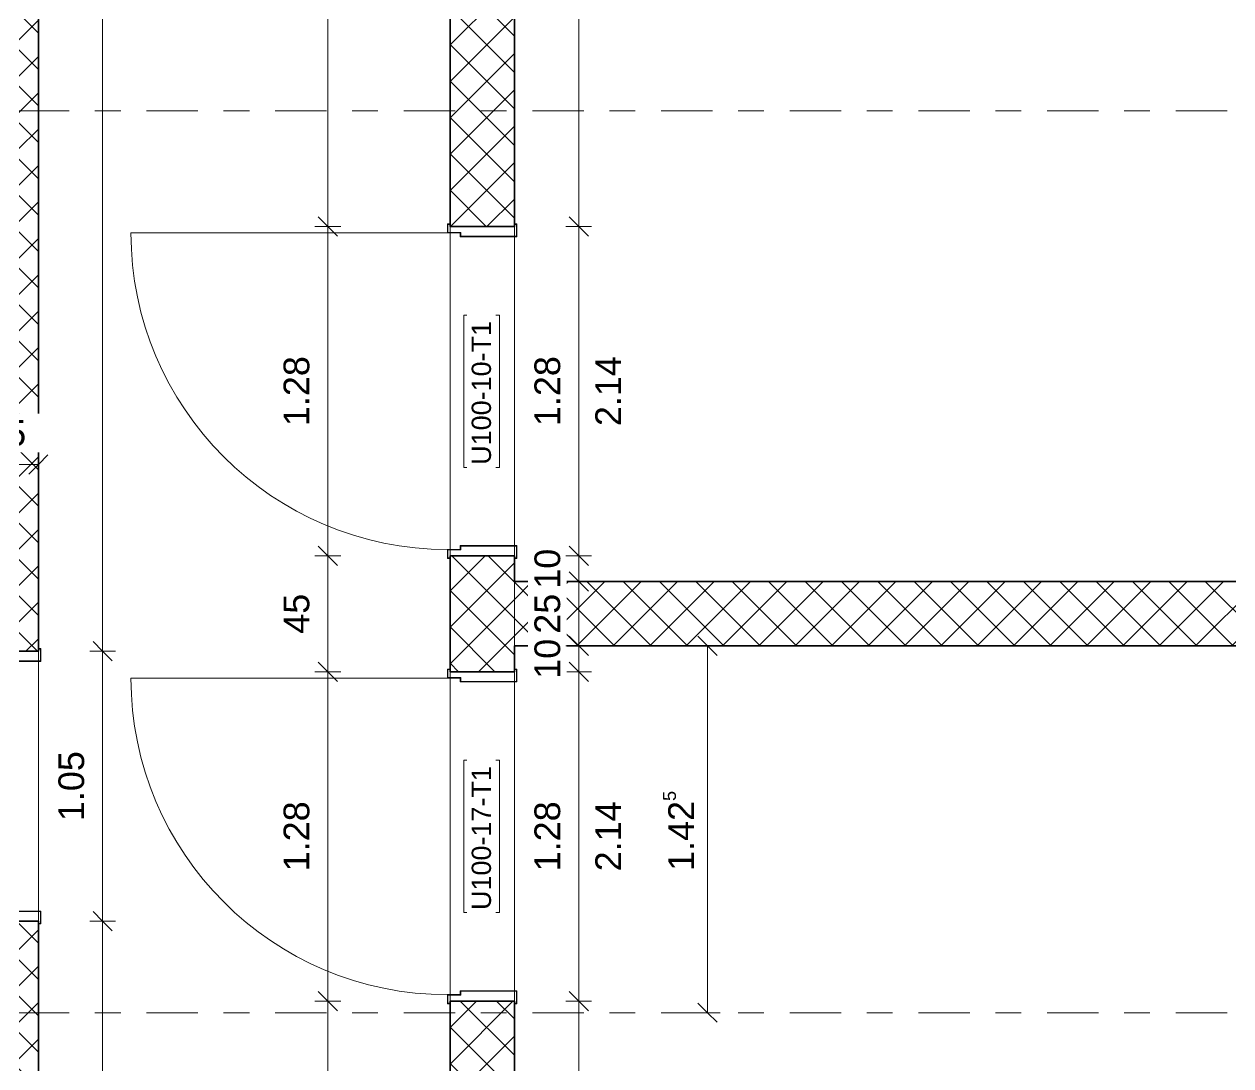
# Model space of a CAD drawing. Header units: metres. Extents: x -86 to 44, y -23 to 39.
# Drawn here: x 16.517 to 21.207, y 16.185 to 20.233 of the extents above; entities that cross this region are included whole.
import ezdxf

# ---------------------------------------------------------------- set-up
doc = ezdxf.new("R2010")
doc.units = ezdxf.units.M
doc.linetypes.add('_Rasterlinie_', pattern=[0.375, 0.2, -0.05, 0.075, -0.05])
doc.linetypes.add('Grundrissdarstellung Sturz', pattern=[0.25, 0.15, -0.05, 0, -0.05])
for name, color, linetype, lineweight in [('A-____-____-DIMS', 7, 'Continuous', 5), ('A-____-____-DIMS-50', 7, 'Continuous', 5), ('A-DOOR-____-IDEN', 7, 'Continuous', 5), ('A-DOOR-____-OTLN', 7, 'Continuous', 9), ('A-DOOR-FRAM-MCUT', 7, 'Continuous', 9), ('A-DOOR-OPNG-OTLN', 7, 'Continuous', 9), ('A-FLOR-____-OTLN', 7, 'Continuous', 9), ('A-WALL-____-MCUT', 7, 'Continuous', 35), ('A-WALL-____-PATT', 7, 'Continuous', 35), ('S-GRID-____-OTLN', 7, 'Continuous', 5)]:
    doc.layers.add(name, color=color, linetype=linetype, lineweight=lineweight)
doc.styles.add('Arial_1', font='arial.ttf', dxfattribs={"height": 0.1})
doc.styles.add('Arial_2', font='arial.ttf', dxfattribs={"height": 0.075})
doc.dimstyles.new('Arial_2_00mm_fein', dxfattribs={"dimscale": 0.3048, "dimtxt": 0.102026, "dimasz": 0.246063, "dimexe": 0.164042, "dimexo": 0.0625, "dimgap": 0.123031, "dimtad": 1, "dimdec": 1, "dimlfac": 100, "dimrnd": 0.5, "dimdsep": 46, "dimtxsty": 'Arial_1', "dimblk1": 'OBLIQUE', "dimblk2": 'OBLIQUE', "dimsah": 1, "dimcen": 0.09, "dimazin": 0, "dimtfac": 1, "dimtdec": 4, "dimtix": 1, "dimtmove": 0, "dimatfit": 3, "dimfxl": 0.164042, "dimfxlon": 1, "dimtvp": 1, "dimtfill": 1, "dimtolj": 1, "dimtzin": 0, "dimarcsym": 2})
doc.dimstyles.new('Arial_2_00mm_fein_2', dxfattribs={"dimscale": 0.3048, "dimtxt": 0.102026, "dimasz": 0.246063, "dimexe": 0.164042, "dimexo": 0.0625, "dimgap": 0.123031, "dimtad": 1, "dimrnd": 0.005, "dimzin": 0, "dimdsep": 46, "dimtxsty": 'Arial_1', "dimblk1": 'OBLIQUE', "dimblk2": 'OBLIQUE', "dimsah": 1, "dimcen": 0.09, "dimazin": 0, "dimtfac": 1, "dimtdec": 4, "dimtix": 1, "dimtmove": 0, "dimatfit": 3, "dimfxl": 0.164042, "dimfxlon": 1, "dimtvp": 1, "dimtfill": 1, "dimtolj": 1, "dimtzin": 0, "dimarcsym": 2})
doc.dimstyles.new('SUB_Rohbau_fein', dxfattribs={"dimscale": 0.3048, "dimtxt": 0.102026, "dimasz": 0.246063, "dimexe": 0.164042, "dimexo": 0.0625, "dimgap": 0.123031, "dimtad": 1, "dimdec": 1, "dimlfac": 100, "dimrnd": 0.5, "dimdsep": 46, "dimtxsty": 'Arial_1', "dimblk1": 'OBLIQUE', "dimblk2": 'OBLIQUE', "dimsah": 1, "dimcen": 0.09, "dimazin": 0, "dimtfac": 1, "dimtdec": 4, "dimtix": 1, "dimtmove": 0, "dimatfit": 3, "dimfxl": 0.164042, "dimfxlon": 1, "dimtvp": 1, "dimtfill": 1, "dimtolj": 1, "dimtzin": 0, "dimarcsym": 2})
doc.dimstyles.new('SUB_Rohbau_fein_1', dxfattribs={"dimscale": 0.3048, "dimtxt": 0.102026, "dimasz": 0.246063, "dimexe": 0.164042, "dimexo": 0.0625, "dimgap": 0.123031, "dimtad": 1, "dimrnd": 0.005, "dimzin": 0, "dimdsep": 46, "dimtxsty": 'Arial_1', "dimblk1": 'OBLIQUE', "dimblk2": 'OBLIQUE', "dimsah": 1, "dimcen": 0.09, "dimazin": 0, "dimtfac": 1, "dimtdec": 4, "dimtix": 1, "dimtmove": 0, "dimatfit": 3, "dimfxl": 0.164042, "dimfxlon": 1, "dimtvp": 1, "dimtfill": 1, "dimtolj": 1, "dimtzin": 0, "dimarcsym": 2})
doc.dimstyles.new('SUB_Rohbau_fein_9', dxfattribs={"dimscale": 0.3048, "dimtxt": 0.102026, "dimasz": 0.246063, "dimexe": 0.164042, "dimexo": 0.0625, "dimgap": 0.123031, "dimtad": 1, "dimrnd": 0.005, "dimzin": 0, "dimdsep": 46, "dimtxsty": 'Arial_1', "dimblk1": 'OBLIQUE', "dimblk2": 'OBLIQUE', "dimsah": 1, "dimcen": 0.09, "dimazin": 0, "dimtfac": 1, "dimtdec": 4, "dimtix": 1, "dimtmove": 0, "dimatfit": 3, "dimfxl": 0.164042, "dimfxlon": 1, "dimtvp": 1, "dimtfill": 1, "dimtolj": 1, "dimtzin": 0, "dimarcsym": 2})
pattern_1 = [(45, (0, 0), (-0.07071068, 0.07071068), []), (135, (0, 0), (-0.07071068, -0.07071068), [])]

# ---------------------------------------------------------------- blocks, each defined once
blk = doc.blocks.new('TU DF 1 - Stahlzarge - stumpf einschlagend - ML - 1050 x 2140 - E30-selbstschliessend-31610304--01_UG_OK_FFB_AF')
at = {"layer": 'A-DOOR-____-OTLN', "linetype": 'Grundrissdarstellung Sturz'}
for p, q in [((-0.525, 0.125), (0.525, 0.125)), ((-0.525, -0.125), (0.525, -0.125))]:
    blk.add_line(p, q, dxfattribs=at)
at = {"layer": 'A-DOOR-FRAM-MCUT'}
for p, q in [((-0.535, 0.135), (-0.485, 0.135)), ((-0.535, 0.125), (-0.535, 0.135)), ((-0.533, 0.125), (-0.535, 0.125)), ((-0.533, 0.133), (-0.533, 0.125)), ((-0.487, 0.133), (-0.533, 0.133)), ((-0.487, -0.083), (-0.487, 0.133)), ((-0.485, 0.135), (-0.485, -0.085)), ((0.485, 0.135), (0.535, 0.135)), ((0.485, -0.085), (0.485, 0.135)), ((0.487, 0.133), (0.487, -0.083)), ((0.533, 0.133), (0.487, 0.133)), ((0.533, 0.125), (0.533, 0.133)), ((0.535, 0.125), (0.533, 0.125)), ((0.535, 0.135), (0.535, 0.125)), ((-0.502, -0.083), (-0.487, -0.083)), ((-0.502, -0.133), (-0.502, -0.083)), ((-0.5, -0.085), (-0.5, -0.135)), ((-0.485, -0.085), (-0.5, -0.085)), ((0.5, -0.085), (0.485, -0.085)), ((0.487, -0.083), (0.502, -0.083)), ((0.5, -0.135), (0.5, -0.085)), ((0.502, -0.083), (0.502, -0.133)), ((-0.535, -0.125), (-0.533, -0.125)), ((-0.535, -0.135), (-0.535, -0.125)), ((-0.5, -0.135), (-0.535, -0.135)), ((-0.533, -0.125), (-0.533, -0.133)), ((-0.533, -0.133), (-0.502, -0.133)), ((0.535, -0.135), (0.5, -0.135)), ((0.502, -0.133), (0.533, -0.133)), ((0.533, -0.125), (0.535, -0.125)), ((0.533, -0.133), (0.533, -0.125)), ((0.535, -0.125), (0.535, -0.135))]:
    blk.add_line(p, q, dxfattribs=at)
at = {"layer": 'A-DOOR-OPNG-OTLN'}
blk.add_line((0.5, -0.135), (0.5, -1.135), dxfattribs=at)
blk.add_arc((0.5, -0.135), 1, 180, 270, dxfattribs=at)
blk = doc.blocks.new('TU DF 1 - Stahlzarge - stumpf einschlagend - ML - 1280 x 2140 - EI30-31636227--01_UG_OK_FFB_AF')
at = {"layer": 'A-DOOR-FRAM-MCUT'}
for p, q in [((-0.615, 0.135), (-0.65, 0.135)), ((-0.65, 0.135), (-0.65, 0.125)), ((-0.65, 0.125), (-0.648, 0.125)), ((-0.648, 0.125), (-0.648, 0.133)), ((-0.648, 0.133), (-0.617, 0.133)), ((-0.617, 0.133), (-0.617, 0.083)), ((-0.615, 0.085), (-0.615, 0.135)), ((0.65, 0.135), (0.615, 0.135)), ((0.615, 0.135), (0.615, 0.085)), ((0.617, 0.083), (0.617, 0.133)), ((0.617, 0.133), (0.648, 0.133)), ((0.648, 0.133), (0.648, 0.125)), ((0.648, 0.125), (0.65, 0.125)), ((0.65, 0.125), (0.65, 0.135)), ((-0.617, 0.083), (-0.602, 0.083)), ((-0.6, 0.085), (-0.615, 0.085)), ((-0.602, 0.083), (-0.602, -0.133)), ((-0.6, -0.135), (-0.6, 0.085)), ((0.615, 0.085), (0.6, 0.085)), ((0.6, 0.085), (0.6, -0.135)), ((0.602, -0.133), (0.602, 0.083)), ((0.602, 0.083), (0.617, 0.083)), ((-0.648, -0.125), (-0.65, -0.125)), ((-0.65, -0.125), (-0.65, -0.135)), ((-0.65, -0.135), (-0.6, -0.135)), ((-0.648, -0.133), (-0.648, -0.125)), ((-0.602, -0.133), (-0.648, -0.133)), ((0.6, -0.135), (0.65, -0.135)), ((0.648, -0.133), (0.602, -0.133)), ((0.65, -0.125), (0.648, -0.125)), ((0.648, -0.125), (0.648, -0.133)), ((0.65, -0.135), (0.65, -0.125))]:
    blk.add_line(p, q, dxfattribs=at)
at = {"layer": 'A-DOOR-OPNG-OTLN'}
blk.add_line((0.615, 0.135), (0.615, 1.365), dxfattribs=at)
blk.add_arc((0.615, 0.135), 1.23, 90, 180, dxfattribs=at)
blk = doc.blocks.new('DIMBLOCK282--01_UG_OK_FFB_AF')
at = {"layer": 'A-____-____-DIMS-50'}
for p, q in [((16.322, 18.5221), (16.322, 18.5721)), ((16.572, 18.5221), (16.572, 18.5721)), ((16.322, 18.5221), (16.3595, 18.5596)), ((16.572, 18.5221), (16.6095, 18.5596)), ((16.322, 18.5221), (16.2845, 18.4846)), ((16.322, 18.5221), (16.572, 18.5221)), ((16.322, 18.5221), (16.322, 18.4721)), ((16.572, 18.5221), (16.5345, 18.4846)), ((16.572, 18.5221), (16.572, 18.4721))]:
    blk.add_line(p, q, dxfattribs=at)
at = {"layer": 'A-____-____-DIMS-50', "color": 0, "insert": (16.3694, 18.6942), "char_height": 0.1, "width": 0.186088, "attachment_point": 1, "line_spacing_factor": 0.941778, "style": 'Arial_1', "bg_fill": 3, "box_fill_scale": 1.25, "bg_fill_color": 256, "bg_fill_true_color": 13158600, "bg_fill_transparency": 0}
blk.add_mtext('25', dxfattribs=at)
blk = doc.blocks.new('_Oblique')
at = {"color": 0, "linetype": 'ByBlock', "lineweight": -2}
blk.add_line((-0.5, -0.5), (0.5, 0.5), dxfattribs=at)
blk = doc.blocks.new('DIMBLOCK373--01_UG_OK_FFB_AF')
at = {"layer": 'A-____-____-DIMS-50'}
for p, q in [((18.672, 16.4366), (18.6345, 16.4741)), ((18.672, 16.4366), (18.622, 16.4366)), ((18.672, 11.2166), (18.672, 16.4366)), ((18.672, 16.4366), (18.7095, 16.3991)), ((18.672, 16.4366), (18.722, 16.4366)), ((18.672, 11.2166), (18.622, 11.2166)), ((18.672, 11.2166), (18.6345, 11.2541)), ((18.672, 11.2166), (18.7095, 11.1791)), ((18.672, 11.2166), (18.722, 11.2166))]:
    blk.add_line(p, q, dxfattribs=at)
at = {"layer": 'A-____-____-DIMS-50', "color": 0, "insert": (18.5, 13.6909), "char_height": 0.1, "width": 0.325653, "attachment_point": 1, "rotation": 90, "line_spacing_factor": 0.941778, "style": 'Arial_1', "bg_fill": 3, "box_fill_scale": 1.25, "bg_fill_color": 256, "bg_fill_true_color": 13158600, "bg_fill_transparency": 0}
blk.add_mtext('5.22', dxfattribs=at)
blk = doc.blocks.new('DIMBLOCK374--01_UG_OK_FFB_AF')
at = {"layer": 'A-____-____-DIMS-50'}
for p, q in [((18.672, 17.7166), (18.6345, 17.7541)), ((18.672, 17.7166), (18.622, 17.7166)), ((18.672, 16.4366), (18.672, 17.7166)), ((18.672, 17.7166), (18.7095, 17.6791)), ((18.672, 17.7166), (18.722, 17.7166)), ((18.672, 16.4366), (18.6345, 16.4741)), ((18.672, 16.4366), (18.622, 16.4366)), ((18.672, 16.4366), (18.7095, 16.3991)), ((18.672, 16.4366), (18.722, 16.4366))]:
    blk.add_line(p, q, dxfattribs=at)
at = {"layer": 'A-____-____-DIMS-50', "color": 0, "char_height": 0.1, "width": 0.325653, "attachment_point": 1, "rotation": 90, "line_spacing_factor": 0.941778, "style": 'Arial_1', "bg_fill": 3, "box_fill_scale": 1.25, "bg_fill_color": 256, "bg_fill_true_color": 13158600, "bg_fill_transparency": 0}
for s, insert in [('1.28', (18.5, 16.9409)), ('2.14', (18.7366, 16.9409))]:
    blk.add_mtext(s, dxfattribs=dict(at, insert=insert))
blk = doc.blocks.new('DIMBLOCK375--01_UG_OK_FFB_AF')
at = {"layer": 'A-____-____-DIMS-50'}
for p, q in [((18.672, 17.8166), (18.6345, 17.8541)), ((18.672, 17.8166), (18.622, 17.8166)), ((18.672, 17.7166), (18.672, 17.8166)), ((18.672, 17.8166), (18.7095, 17.7791)), ((18.672, 17.8166), (18.722, 17.8166)), ((18.672, 17.7166), (18.6345, 17.7541)), ((18.672, 17.7166), (18.622, 17.7166)), ((18.672, 17.7166), (18.7095, 17.6791)), ((18.672, 17.7166), (18.722, 17.7166))]:
    blk.add_line(p, q, dxfattribs=at)
at = {"layer": 'A-____-____-DIMS-50', "color": 0, "insert": (18.5, 17.689), "char_height": 0.1, "width": 0.186088, "attachment_point": 1, "rotation": 90, "line_spacing_factor": 0.941778, "style": 'Arial_1', "bg_fill": 3, "box_fill_scale": 1.25, "bg_fill_color": 256, "bg_fill_true_color": 13158600, "bg_fill_transparency": 0}
blk.add_mtext('10', dxfattribs=at)
blk = doc.blocks.new('DIMBLOCK376--01_UG_OK_FFB_AF')
at = {"layer": 'A-____-____-DIMS-50'}
for p, q in [((18.672, 18.0666), (18.6345, 18.1041)), ((18.672, 18.0666), (18.622, 18.0666)), ((18.672, 17.8166), (18.672, 18.0666)), ((18.672, 18.0666), (18.7095, 18.0291)), ((18.672, 18.0666), (18.722, 18.0666)), ((18.672, 17.8166), (18.6345, 17.8541)), ((18.672, 17.8166), (18.622, 17.8166)), ((18.672, 17.8166), (18.7095, 17.7791)), ((18.672, 17.8166), (18.722, 17.8166))]:
    blk.add_line(p, q, dxfattribs=at)
at = {"layer": 'A-____-____-DIMS-50', "color": 0, "insert": (18.5, 17.864), "char_height": 0.1, "width": 0.186088, "attachment_point": 1, "rotation": 90, "line_spacing_factor": 0.941778, "style": 'Arial_1', "bg_fill": 3, "box_fill_scale": 1.25, "bg_fill_color": 256, "bg_fill_true_color": 13158600, "bg_fill_transparency": 0}
blk.add_mtext('25', dxfattribs=at)
blk = doc.blocks.new('DIMBLOCK377--01_UG_OK_FFB_AF')
at = {"layer": 'A-____-____-DIMS-50'}
for p, q in [((18.672, 18.1666), (18.6345, 18.2041)), ((18.672, 18.1666), (18.622, 18.1666)), ((18.672, 18.0666), (18.672, 18.1666)), ((18.672, 18.1666), (18.7095, 18.1291)), ((18.672, 18.1666), (18.722, 18.1666)), ((18.672, 18.0666), (18.6345, 18.1041)), ((18.672, 18.0666), (18.622, 18.0666)), ((18.672, 18.0666), (18.7095, 18.0291)), ((18.672, 18.0666), (18.722, 18.0666))]:
    blk.add_line(p, q, dxfattribs=at)
at = {"layer": 'A-____-____-DIMS-50', "color": 0, "insert": (18.5, 18.039), "char_height": 0.1, "width": 0.186088, "attachment_point": 1, "rotation": 90, "line_spacing_factor": 0.941778, "style": 'Arial_1', "bg_fill": 3, "box_fill_scale": 1.25, "bg_fill_color": 256, "bg_fill_true_color": 13158600, "bg_fill_transparency": 0}
blk.add_mtext('10', dxfattribs=at)
blk = doc.blocks.new('DIMBLOCK378--01_UG_OK_FFB_AF')
at = {"layer": 'A-____-____-DIMS-50'}
for p, q in [((18.672, 19.4466), (18.6345, 19.4841)), ((18.672, 19.4466), (18.622, 19.4466)), ((18.672, 18.1666), (18.672, 19.4466)), ((18.672, 19.4466), (18.7095, 19.4091)), ((18.672, 19.4466), (18.722, 19.4466)), ((18.672, 18.1666), (18.6345, 18.2041)), ((18.672, 18.1666), (18.622, 18.1666)), ((18.672, 18.1666), (18.7095, 18.1291)), ((18.672, 18.1666), (18.722, 18.1666))]:
    blk.add_line(p, q, dxfattribs=at)
at = {"layer": 'A-____-____-DIMS-50', "color": 0, "char_height": 0.1, "width": 0.325653, "attachment_point": 1, "rotation": 90, "line_spacing_factor": 0.941778, "style": 'Arial_1', "bg_fill": 3, "box_fill_scale": 1.25, "bg_fill_color": 256, "bg_fill_true_color": 13158600, "bg_fill_transparency": 0}
for s, insert in [('1.28', (18.5, 18.6709)), ('2.14', (18.7366, 18.6709))]:
    blk.add_mtext(s, dxfattribs=dict(at, insert=insert))
blk = doc.blocks.new('DIMBLOCK379--01_UG_OK_FFB_AF')
at = {"layer": 'A-____-____-DIMS-50'}
for p, q in [((18.672, 23.2866), (18.6345, 23.3241)), ((18.672, 23.2866), (18.622, 23.2866)), ((18.672, 19.4466), (18.672, 23.2866)), ((18.672, 23.2866), (18.7095, 23.2491)), ((18.672, 23.2866), (18.722, 23.2866)), ((18.672, 19.4466), (18.6345, 19.4841)), ((18.672, 19.4466), (18.622, 19.4466)), ((18.672, 19.4466), (18.7095, 19.4091)), ((18.672, 19.4466), (18.722, 19.4466))]:
    blk.add_line(p, q, dxfattribs=at)
at = {"layer": 'A-____-____-DIMS-50', "color": 0, "insert": (18.5, 21.2309), "char_height": 0.1, "width": 0.325653, "attachment_point": 1, "rotation": 90, "line_spacing_factor": 0.941778, "style": 'Arial_1', "bg_fill": 3, "box_fill_scale": 1.25, "bg_fill_color": 256, "bg_fill_true_color": 13158600, "bg_fill_transparency": 0}
blk.add_mtext('3.84', dxfattribs=at)
blk = doc.blocks.new('DIMBLOCK390--01_UG_OK_FFB_AF')
at = {"layer": 'A-____-____-DIMS-50'}
for p, q in [((17.697, 16.4366), (17.6595, 16.4741)), ((17.697, 16.4366), (17.647, 16.4366)), ((17.697, 10.8666), (17.697, 16.4366)), ((17.697, 16.4366), (17.7345, 16.3991)), ((17.697, 16.4366), (17.747, 16.4366)), ((17.697, 10.8666), (17.6595, 10.9041)), ((17.697, 10.8666), (17.647, 10.8666)), ((17.697, 10.8666), (17.7345, 10.8291)), ((17.697, 10.8666), (17.747, 10.8666))]:
    blk.add_line(p, q, dxfattribs=at)
at = {"layer": 'A-____-____-DIMS-50', "color": 0, "insert": (17.525, 13.5159), "char_height": 0.1, "width": 0.325653, "attachment_point": 1, "rotation": 90, "line_spacing_factor": 0.941778, "style": 'Arial_1', "bg_fill": 3, "box_fill_scale": 1.25, "bg_fill_color": 256, "bg_fill_true_color": 13158600, "bg_fill_transparency": 0}
blk.add_mtext('5.57', dxfattribs=at)
blk = doc.blocks.new('DIMBLOCK391--01_UG_OK_FFB_AF')
at = {"layer": 'A-____-____-DIMS-50'}
for p, q in [((17.697, 17.7166), (17.6595, 17.7541)), ((17.697, 17.7166), (17.647, 17.7166)), ((17.697, 16.4366), (17.697, 17.7166)), ((17.697, 17.7166), (17.7345, 17.6791)), ((17.697, 17.7166), (17.747, 17.7166)), ((17.697, 16.4366), (17.6595, 16.4741)), ((17.697, 16.4366), (17.647, 16.4366)), ((17.697, 16.4366), (17.7345, 16.3991)), ((17.697, 16.4366), (17.747, 16.4366))]:
    blk.add_line(p, q, dxfattribs=at)
at = {"layer": 'A-____-____-DIMS-50', "color": 0, "insert": (17.525, 16.9409), "char_height": 0.1, "width": 0.325653, "attachment_point": 1, "rotation": 90, "line_spacing_factor": 0.941778, "style": 'Arial_1', "bg_fill": 3, "box_fill_scale": 1.25, "bg_fill_color": 256, "bg_fill_true_color": 13158600, "bg_fill_transparency": 0}
blk.add_mtext('1.28', dxfattribs=at)
blk = doc.blocks.new('DIMBLOCK392--01_UG_OK_FFB_AF')
at = {"layer": 'A-____-____-DIMS-50'}
for p, q in [((17.697, 18.1666), (17.6595, 18.2041)), ((17.697, 18.1666), (17.647, 18.1666)), ((17.697, 17.7166), (17.697, 18.1666)), ((17.697, 18.1666), (17.7345, 18.1291)), ((17.697, 18.1666), (17.747, 18.1666)), ((17.697, 17.7166), (17.6595, 17.7541)), ((17.697, 17.7166), (17.647, 17.7166)), ((17.697, 17.7166), (17.7345, 17.6791)), ((17.697, 17.7166), (17.747, 17.7166))]:
    blk.add_line(p, q, dxfattribs=at)
at = {"layer": 'A-____-____-DIMS-50', "color": 0, "insert": (17.525, 17.864), "char_height": 0.1, "width": 0.186088, "attachment_point": 1, "rotation": 90, "line_spacing_factor": 0.941778, "style": 'Arial_1', "bg_fill": 3, "box_fill_scale": 1.25, "bg_fill_color": 256, "bg_fill_true_color": 13158600, "bg_fill_transparency": 0}
blk.add_mtext('45', dxfattribs=at)
blk = doc.blocks.new('DIMBLOCK393--01_UG_OK_FFB_AF')
at = {"layer": 'A-____-____-DIMS-50'}
for p, q in [((17.697, 19.4466), (17.6595, 19.4841)), ((17.697, 19.4466), (17.647, 19.4466)), ((17.697, 18.1666), (17.697, 19.4466)), ((17.697, 19.4466), (17.7345, 19.4091)), ((17.697, 19.4466), (17.747, 19.4466)), ((17.697, 18.1666), (17.6595, 18.2041)), ((17.697, 18.1666), (17.647, 18.1666)), ((17.697, 18.1666), (17.7345, 18.1291)), ((17.697, 18.1666), (17.747, 18.1666))]:
    blk.add_line(p, q, dxfattribs=at)
at = {"layer": 'A-____-____-DIMS-50', "color": 0, "insert": (17.525, 18.6709), "char_height": 0.1, "width": 0.325653, "attachment_point": 1, "rotation": 90, "line_spacing_factor": 0.941778, "style": 'Arial_1', "bg_fill": 3, "box_fill_scale": 1.25, "bg_fill_color": 256, "bg_fill_true_color": 13158600, "bg_fill_transparency": 0}
blk.add_mtext('1.28', dxfattribs=at)
blk = doc.blocks.new('DIMBLOCK394--01_UG_OK_FFB_AF')
at = {"layer": 'A-____-____-DIMS-50'}
for p, q in [((17.697, 23.2866), (17.6595, 23.3241)), ((17.697, 23.2866), (17.647, 23.2866)), ((17.697, 19.4466), (17.697, 23.2866)), ((17.697, 23.2866), (17.7345, 23.2491)), ((17.697, 23.2866), (17.747, 23.2866)), ((17.697, 19.4466), (17.6595, 19.4841)), ((17.697, 19.4466), (17.647, 19.4466)), ((17.697, 19.4466), (17.7345, 19.4091)), ((17.697, 19.4466), (17.747, 19.4466))]:
    blk.add_line(p, q, dxfattribs=at)
at = {"layer": 'A-____-____-DIMS-50', "color": 0, "insert": (17.525, 21.2309), "char_height": 0.1, "width": 0.325653, "attachment_point": 1, "rotation": 90, "line_spacing_factor": 0.941778, "style": 'Arial_1', "bg_fill": 3, "box_fill_scale": 1.25, "bg_fill_color": 256, "bg_fill_true_color": 13158600, "bg_fill_transparency": 0}
blk.add_mtext('3.84', dxfattribs=at)
blk = doc.blocks.new('DIMBLOCK399--01_UG_OK_FFB_AF')
at = {"layer": 'A-____-____-DIMS-50'}
for p, q in [((16.822, 16.7466), (16.772, 16.7466)), ((16.822, 16.7466), (16.7845, 16.7841)), ((16.822, 11.8641), (16.822, 16.7466)), ((16.822, 16.7466), (16.8595, 16.7091)), ((16.822, 16.7466), (16.872, 16.7466)), ((16.822, 11.8641), (16.7845, 11.9016)), ((16.822, 11.8641), (16.772, 11.8641)), ((16.822, 11.8641), (16.8595, 11.8266)), ((16.822, 11.8641), (16.872, 11.8641))]:
    blk.add_line(p, q, dxfattribs=at)
at = {"layer": 'A-____-____-DIMS-50', "color": 0, "insert": (16.65, 14.1436), "char_height": 0.1, "width": 0.388091, "attachment_point": 1, "rotation": 90, "line_spacing_factor": 0.941778, "style": 'Arial_1', "bg_fill": 3, "box_fill_scale": 1.25, "bg_fill_color": 256, "bg_fill_true_color": 13158600, "bg_fill_transparency": 0}
blk.add_mtext('4.88\\A2\\H0.5x;\\S5^  ;\\H2x;', dxfattribs=at)
blk = doc.blocks.new('DIMBLOCK400--01_UG_OK_FFB_AF')
at = {"layer": 'A-____-____-DIMS-50'}
for p, q in [((16.822, 17.7966), (16.7845, 17.8341)), ((16.822, 17.7966), (16.772, 17.7966)), ((16.822, 16.7466), (16.822, 17.7966)), ((16.822, 17.7966), (16.8595, 17.7591)), ((16.822, 17.7966), (16.872, 17.7966)), ((16.822, 16.7466), (16.772, 16.7466)), ((16.822, 16.7466), (16.7845, 16.7841)), ((16.822, 16.7466), (16.8595, 16.7091)), ((16.822, 16.7466), (16.872, 16.7466))]:
    blk.add_line(p, q, dxfattribs=at)
at = {"layer": 'A-____-____-DIMS-50', "color": 0, "insert": (16.65, 17.1359), "char_height": 0.1, "width": 0.325653, "attachment_point": 1, "rotation": 90, "line_spacing_factor": 0.941778, "style": 'Arial_1', "bg_fill": 3, "box_fill_scale": 1.25, "bg_fill_color": 256, "bg_fill_true_color": 13158600, "bg_fill_transparency": 0}
blk.add_mtext('1.05', dxfattribs=at)
blk = doc.blocks.new('DIMBLOCK401--01_UG_OK_FFB_AF')
at = {"layer": 'A-____-____-DIMS-50'}
for p, q in [((16.822, 23.2866), (16.7845, 23.3241)), ((16.822, 23.2866), (16.772, 23.2866)), ((16.822, 17.7966), (16.822, 23.2866)), ((16.822, 23.2866), (16.8595, 23.2491)), ((16.822, 23.2866), (16.872, 23.2866)), ((16.822, 17.7966), (16.7845, 17.8341)), ((16.822, 17.7966), (16.772, 17.7966)), ((16.822, 17.7966), (16.8595, 17.7591)), ((16.822, 17.7966), (16.872, 17.7966))]:
    blk.add_line(p, q, dxfattribs=at)
at = {"layer": 'A-____-____-DIMS-50', "color": 0, "insert": (16.65, 20.4059), "char_height": 0.1, "width": 0.325653, "attachment_point": 1, "rotation": 90, "line_spacing_factor": 0.941778, "style": 'Arial_1', "bg_fill": 3, "box_fill_scale": 1.25, "bg_fill_color": 256, "bg_fill_true_color": 13158600, "bg_fill_transparency": 0}
blk.add_mtext('5.49', dxfattribs=at)
blk = doc.blocks.new('DIMBLOCK2037--01_UG_OK_FFB_AF')
at = {"layer": 'A-____-____-DIMS-50'}
for p, q in [((19.172, 17.8166), (19.1345, 17.8541)), ((19.172, 17.8166), (19.122, 17.8166)), ((19.172, 16.3916), (19.172, 17.8166)), ((19.172, 17.8166), (19.2095, 17.7791)), ((19.172, 17.8166), (19.222, 17.8166)), ((19.172, 16.3916), (19.1345, 16.4291)), ((19.172, 16.3916), (19.122, 16.3916)), ((19.172, 16.3916), (19.2095, 16.3541)), ((19.172, 16.3916), (19.222, 16.3916))]:
    blk.add_line(p, q, dxfattribs=at)
at = {"layer": 'A-____-____-DIMS-50', "color": 0, "insert": (19, 16.9424), "char_height": 0.1, "width": 0.388091, "attachment_point": 1, "rotation": 90, "line_spacing_factor": 0.941778, "style": 'Arial_1', "bg_fill": 3, "box_fill_scale": 1.25, "bg_fill_color": 256, "bg_fill_true_color": 13158600, "bg_fill_transparency": 0}
blk.add_mtext('1.42\\A2\\H0.5x;\\S5^  ;\\H2x;', dxfattribs=at)

msp = doc.modelspace()

# ---------------------------------------------------------------- hatches: boundary and pattern name
at = {"layer": 'A-WALL-____-PATT', "lineweight": 9}
h = msp.add_hatch(dxfattribs=at)
h.set_pattern_fill('FP_1', color=256, style=0, pattern_type=2)
h.set_pattern_definition(pattern_1)
h.paths.add_polyline_path([(18.2388, 11.2166), (18.422, 11.2166), (18.422, 16.4366), (18.172, 16.4366), (18.172, 11.2166)])
h.paths.add_polyline_path([(18.3241, 17.7166), (18.422, 17.7166), (18.422, 18.1666), (18.172, 18.1666), (18.172, 17.7166)])
h.paths.add_polyline_path([(18.172, 19.4466), (18.422, 19.4466), (18.422, 23.2866), (18.172, 23.2866), (18.172, 19.4524)])
h = msp.add_hatch(dxfattribs=at)
h.set_pattern_fill('FP_1', color=256, style=0, pattern_type=2)
h.set_pattern_definition(pattern_1)
h.paths.add_polyline_path([(16.572, 19.7466), (16.572, 23.1608), (16.322, 23.1608), (16.322, 19.7466)])
h = msp.add_hatch(dxfattribs=at)
h.set_pattern_fill('FP_1', color=256, style=0, pattern_type=2)
h.set_pattern_definition(pattern_1)
h.paths.add_polyline_path([(16.572, 7.0516), (16.572, 10.8141), (16.322, 10.8141), (16.322, 7.0516), (16.5224, 7.0516)])
h.paths.add_polyline_path([(16.322, 11.8641), (16.572, 11.8641), (16.572, 16.7466), (16.322, 16.7466), (16.322, 11.9141)])
h.paths.add_polyline_path([(16.572, 17.7966), (16.572, 19.7466), (16.322, 19.7466), (16.322, 17.7966)])
h = msp.add_hatch(dxfattribs=at)
h.set_pattern_fill('FP_1', color=256, style=0, pattern_type=2)
h.set_pattern_definition(pattern_1)
h.paths.add_polyline_path([(25.452, 17.8166), (25.452, 18.0666), (18.422, 18.0666), (18.422, 17.8166), (25.4462, 17.8166)])

# ---------------------------------------------------------------- linework, layer by layer
at = {"layer": 'A-DOOR-____-IDEN', "flags": 128}
for points in [[(18.2252, 18.5105), (18.2252, 19.1025), (18.3642, 19.1025), (18.3642, 18.5105)], [(18.2252, 16.7805), (18.2252, 17.3725), (18.3642, 17.3725), (18.3642, 16.7805)]]:
    msp.add_lwpolyline(points, close=True, dxfattribs=at)
at = {"layer": 'A-FLOR-____-OTLN'}
for p, q in [((18.172, 19.4236), (18.172, 19.4466)), ((18.172, 18.1916), (18.172, 19.4216)), ((18.422, 19.4466), (18.422, 19.4086)), ((18.422, 19.4066), (18.422, 18.2065)), ((18.422, 18.2046), (18.422, 18.1666)), ((18.172, 18.1666), (18.172, 18.1896)), ((16.572, 17.7966), (16.572, 17.7586)), ((16.572, 17.7566), (16.572, 16.7865)), ((18.172, 17.6936), (18.172, 17.7166)), ((18.172, 16.4616), (18.172, 17.6916)), ((18.422, 17.7166), (18.422, 17.6786)), ((18.422, 17.6766), (18.422, 16.4765)), ((16.572, 16.7846), (16.572, 16.7466)), ((18.422, 16.4746), (18.422, 16.4366)), ((18.172, 16.4366), (18.172, 16.4596))]:
    msp.add_line(p, q, dxfattribs=at)
at = {"layer": 'A-WALL-____-MCUT'}
for p, q in [((16.572, 17.7966), (16.572, 23.2866)), ((18.172, 23.2866), (18.172, 19.4466)), ((18.422, 19.4466), (18.422, 23.2866)), ((18.172, 19.4466), (18.422, 19.4466)), ((18.422, 18.1666), (18.172, 18.1666)), ((18.172, 18.1666), (18.172, 17.7166)), ((18.422, 18.0666), (18.422, 18.1666)), ((25.452, 18.0666), (18.422, 18.0666)), ((16.322, 17.7966), (16.572, 17.7966)), ((18.422, 17.8166), (25.452, 17.8166)), ((18.422, 17.7166), (18.422, 17.8166)), ((18.172, 17.7166), (18.422, 17.7166)), ((16.572, 16.7466), (16.322, 16.7466)), ((16.572, 11.8641), (16.572, 16.7466)), ((18.422, 16.4366), (18.172, 16.4366)), ((18.172, 16.4366), (18.172, 10.8666)), ((18.422, 11.2166), (18.422, 16.4366))]:
    msp.add_line(p, q, dxfattribs=at)
at = {"layer": 'A-WALL-____-MCUT', "lineweight": 9}
msp.add_line((18.422, 18.0666), (18.422, 17.8166), dxfattribs=at)
at = {"layer": 'S-GRID-____-OTLN', "color": 8, "linetype": '_Rasterlinie_', "true_color": 0x808080}
for p, q in [((-33.508, 19.8966), (28.7515, 19.8966)), ((-33.508, 16.3916), (28.7515, 16.3916))]:
    msp.add_line(p, q, dxfattribs=at)

# ---------------------------------------------------------------- block references
at = {"layer": 'A-DOOR-____-OTLN'}
for name, p, rotation in [('TU DF 1 - Stahlzarge - stumpf einschlagend - ML - 1280 x 2140 - EI30-31636227--01_UG_OK_FFB_AF', (18.297, 18.8066), 89.99999999999991), ('TU DF 1 - Stahlzarge - stumpf einschlagend - ML - 1050 x 2140 - E30-selbstschliessend-31610304--01_UG_OK_FFB_AF', (16.447, 17.2716), 270), ('TU DF 1 - Stahlzarge - stumpf einschlagend - ML - 1280 x 2140 - EI30-31636227--01_UG_OK_FFB_AF', (18.297, 17.0766), 89.99999999999991)]:
    msp.add_blockref(name, p, dxfattribs=dict(at, rotation=rotation))

# ---------------------------------------------------------------- next in the draw order: texts
at = {"layer": 'A-DOOR-____-IDEN', "char_height": 0.075, "width": 0.689451, "attachment_point": 1, "rotation": 90, "style": 'Arial_2', "bg_fill": 3, "box_fill_scale": 1.25, "bg_fill_color": 256, "bg_fill_true_color": 13158600, "bg_fill_transparency": 0}
for s, insert in [('U100-10-T1', (18.2561, 18.5205)), ('U100-17-T1', (18.2561, 16.7905))]:
    msp.add_mtext(s, dxfattribs=dict(at, insert=insert))

# ---------------------------------------------------------------- next in the draw order: dimensions: what is measured, and where the dimension line sits
at = {"layer": 'A-____-____-DIMS'}
dim = msp.add_linear_dim(base=(16.572, 18.5221), p1=(16.322, 18.5721), p2=(16.572, 18.5721), dimstyle='SUB_Rohbau_fein', override={"dimpost": '<>', "dimfxl": 0.25}, dxfattribs=at)
dim.commit()
dim.dimension.update_dxf_attribs({"geometry": 'DIMBLOCK282--01_UG_OK_FFB_AF', "text_midpoint": (16.447, 18.6107)})
for base, p1, p2, text, dimstyle, override, picture, middle in [((19.172, 17.8166), (19.122, 16.3916), (19.122, 17.8166), '\\A1;1.42\\Q;{\\A1;{\\H0.5x;\\S5^ ;}}', 'SUB_Rohbau_fein_9', {"dimpost": '<>', "dimfxl": 1.424996}, 'DIMBLOCK2037--01_UG_OK_FFB_AF', (19.0843, 17.1041)), ((16.822, 16.7466), (16.772, 11.8641), (16.772, 16.7466), '\\A1;4.88\\Q;{\\A1;{\\H0.5x;\\S5^ ;}}', 'SUB_Rohbau_fein_1', {"dimpost": '<>', "dimfxl": 4.8825}, 'DIMBLOCK399--01_UG_OK_FFB_AF', (16.7334, 14.3053))]:
    dim = msp.add_linear_dim(base=base, p1=p1, p2=p2, angle=90, text=text, dimstyle=dimstyle, override=override, dxfattribs=at)
    dim.commit()
    dim.dimension.update_dxf_attribs({"geometry": picture, "text_midpoint": middle})
for base, p1, p2, dimstyle, override, picture, middle in [((17.697, 16.4366), (17.647, 10.8666), (17.647, 16.4366), 'SUB_Rohbau_fein_1', {"dimpost": '<>', "dimfxl": 5.57}, 'DIMBLOCK390--01_UG_OK_FFB_AF', (17.6086, 13.6516)), ((18.672, 16.4366), (18.622, 11.2166), (18.622, 16.4366), 'Arial_2_00mm_fein_2', {"dimpost": '<>', "dimfxl": 5.22}, 'DIMBLOCK373--01_UG_OK_FFB_AF', (18.5834, 13.8266))]:
    dim = msp.add_linear_dim(base=base, p1=p1, p2=p2, angle=90, dimstyle=dimstyle, override=override, dxfattribs=at)
    dim.commit()
    dim.dimension.update_dxf_attribs({"geometry": picture, "text_midpoint": middle})

# ---------------------------------------------------------------- next in the draw order: dimensions: what is measured, and where the dimension line sits
for base, p1, p2, override, picture, middle in [((16.822, 17.7966), (16.772, 16.7466), (16.772, 17.7966), {"dimpost": '<>', "dimfxl": 1.05}, 'DIMBLOCK400--01_UG_OK_FFB_AF', (16.7334, 17.2716)), ((17.697, 17.7166), (17.647, 16.4366), (17.647, 17.7166), {"dimpost": '<>', "dimfxl": 1.28}, 'DIMBLOCK391--01_UG_OK_FFB_AF', (17.6084, 17.0766))]:
    dim = msp.add_linear_dim(base=base, p1=p1, p2=p2, angle=90, dimstyle='SUB_Rohbau_fein_1', override=override, dxfattribs=at)
    dim.commit()
    dim.dimension.update_dxf_attribs({"geometry": picture, "text_midpoint": middle})
dim = msp.add_linear_dim(base=(18.672, 17.7166), p1=(18.622, 16.4366), p2=(18.622, 17.7166), angle=90, text='<>\\X2.14', dimstyle='Arial_2_00mm_fein_2', override={"dimpost": '<>', "dimfxl": 1.28}, dxfattribs=at)
dim.commit()
dim.dimension.update_dxf_attribs({"geometry": 'DIMBLOCK374--01_UG_OK_FFB_AF', "text_midpoint": (18.672, 17.0766)})

# ---------------------------------------------------------------- next in the draw order: dimensions: what is measured, and where the dimension line sits
for base, p1, p2, dimstyle, override, picture, middle in [((16.822, 23.2866), (16.772, 17.7966), (16.772, 23.2866), 'SUB_Rohbau_fein_1', {"dimpost": '<>', "dimfxl": 5.49}, 'DIMBLOCK401--01_UG_OK_FFB_AF', (16.7334, 20.5416)), ((17.697, 18.1666), (17.647, 17.7166), (17.647, 18.1666), 'SUB_Rohbau_fein', {"dimpost": '<>', "dimfxl": 0.45}, 'DIMBLOCK392--01_UG_OK_FFB_AF', (17.6086, 17.9416)), ((18.672, 17.8166), (18.622, 17.7166), (18.622, 17.8166), 'Arial_2_00mm_fein', {"dimpost": '<>', "dimfxl": 0.1}, 'DIMBLOCK375--01_UG_OK_FFB_AF', (18.5834, 17.7666))]:
    dim = msp.add_linear_dim(base=base, p1=p1, p2=p2, angle=90, dimstyle=dimstyle, override=override, dxfattribs=at)
    dim.commit()
    dim.dimension.update_dxf_attribs({"geometry": picture, "text_midpoint": middle})

# ---------------------------------------------------------------- next in the draw order: dimensions: what is measured, and where the dimension line sits
for base, p1, p2, dimstyle, override, picture, middle in [((17.697, 19.4466), (17.647, 18.1666), (17.647, 19.4466), 'SUB_Rohbau_fein_1', {"dimpost": '<>', "dimfxl": 1.28}, 'DIMBLOCK393--01_UG_OK_FFB_AF', (17.6084, 18.8066)), ((18.672, 18.0666), (18.622, 17.8166), (18.622, 18.0666), 'Arial_2_00mm_fein', {"dimpost": '<>', "dimfxl": 0.25}, 'DIMBLOCK376--01_UG_OK_FFB_AF', (18.5834, 17.9416))]:
    dim = msp.add_linear_dim(base=base, p1=p1, p2=p2, angle=90, dimstyle=dimstyle, override=override, dxfattribs=at)
    dim.commit()
    dim.dimension.update_dxf_attribs({"geometry": picture, "text_midpoint": middle})

# ---------------------------------------------------------------- next in the draw order: dimensions: what is measured, and where the dimension line sits
for base, p1, p2, dimstyle, override, picture, middle in [((17.697, 23.2866), (17.647, 19.4466), (17.647, 23.2866), 'SUB_Rohbau_fein_1', {"dimpost": '<>', "dimfxl": 3.84}, 'DIMBLOCK394--01_UG_OK_FFB_AF', (17.6084, 21.3666)), ((18.672, 18.1666), (18.622, 18.0666), (18.622, 18.1666), 'Arial_2_00mm_fein', {"dimpost": '<>', "dimfxl": 0.1}, 'DIMBLOCK377--01_UG_OK_FFB_AF', (18.5834, 18.1166))]:
    dim = msp.add_linear_dim(base=base, p1=p1, p2=p2, angle=90, dimstyle=dimstyle, override=override, dxfattribs=at)
    dim.commit()
    dim.dimension.update_dxf_attribs({"geometry": picture, "text_midpoint": middle})

# ---------------------------------------------------------------- next in the draw order: dimensions: what is measured, and where the dimension line sits
dim = msp.add_linear_dim(base=(18.672, 19.4466), p1=(18.622, 18.1666), p2=(18.622, 19.4466), angle=90, text='<>\\X2.14', dimstyle='Arial_2_00mm_fein_2', override={"dimpost": '<>', "dimfxl": 1.28}, dxfattribs=at)
dim.commit()
dim.dimension.update_dxf_attribs({"geometry": 'DIMBLOCK378--01_UG_OK_FFB_AF', "text_midpoint": (18.672, 18.8066)})

# ---------------------------------------------------------------- next in the draw order: dimensions: what is measured, and where the dimension line sits
dim = msp.add_linear_dim(base=(18.672, 23.2866), p1=(18.622, 19.4466), p2=(18.622, 23.2866), angle=90, dimstyle='Arial_2_00mm_fein_2', override={"dimpost": '<>', "dimfxl": 3.84}, dxfattribs=at)
dim.commit()
dim.dimension.update_dxf_attribs({"geometry": 'DIMBLOCK379--01_UG_OK_FFB_AF', "text_midpoint": (18.5834, 21.3666)})

doc.saveas('drawing.dxf')
